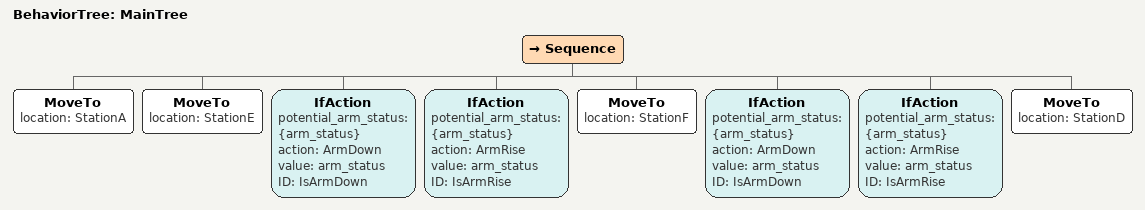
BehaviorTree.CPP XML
<root main_tree_to_execute = "MainTree">
    <BehaviorTree ID="MainTree">
        <Sequence>
            <MoveTo location="StationA"/>
            <MoveTo location="StationE"/>
            <IfAction potential_arm_status="{arm_status}" action="ArmDown" value="arm_status" ID="IsArmDown"/>
            <IfAction potential_arm_status="{arm_status}" action="ArmRise" value="arm_status" ID="IsArmRise"/>
            <MoveTo location="StationF"/>
            <IfAction potential_arm_status="{arm_status}" action="ArmDown" value="arm_status" ID="IsArmDown"/>
            <IfAction potential_arm_status="{arm_status}" action="ArmRise" value="arm_status" ID="IsArmRise"/>
            <MoveTo location="StationD"/>
        </Sequence>
    </BehaviorTree>
</root>
